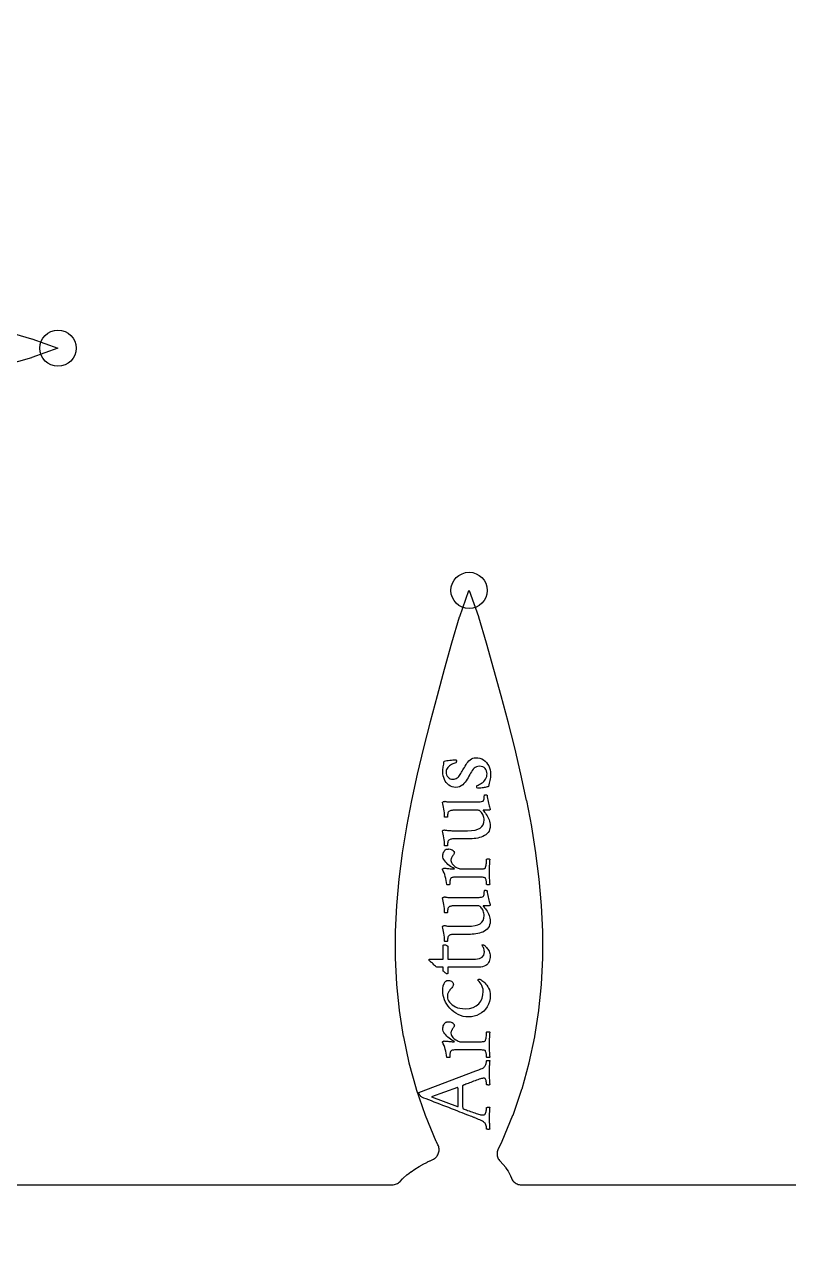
# Model space of a CAD drawing. Header units: millimetres. Extents: x -70 to 70, y -70 to 70.
# Drawn here: x 17.24 to 34.99, y -0.35 to 28.38 of the extents above; entities that cross this region are included whole.
import ezdxf

# ---------------------------------------------------------------- set-up
doc = ezdxf.new("R2010")
doc.units = ezdxf.units.MM
for name, color, linetype in [('CUT_INNER', 6, 'Continuous'), ('ENGRAVE', 7, 'Continuous'), ('TEXT', 5, 'Continuous')]:
    doc.layers.add(name, color=color, linetype=linetype)

msp = doc.modelspace()

# ---------------------------------------------------------------- linework, layer by layer
at = {"layer": 'CUT_INNER'}
for points in [[(16.794, 21.2535), (17.4002, 21.0759), (17.4073, 21.0735), (18.0082, 20.8576), (18.0134, 20.8554), (18.0082, 20.8533), (17.4073, 20.6373), (17.4002, 20.635), (16.794, 20.4574)], [(16.3462, 1.404), (25.7815, 1.404), (25.8072, 1.4053), (25.8326, 1.4093), (25.8575, 1.4158), (25.8815, 1.4249), (25.9045, 1.4364), (25.9262, 1.4501), (25.9464, 1.4661), (25.9648, 1.484), (25.9658, 1.4851), (26.0213, 1.542), (26.0277, 1.5482), (26.133, 1.6419), (26.1398, 1.6475), (26.2147, 1.7052), (26.2199, 1.709), (26.3047, 1.7675), (26.3102, 1.7711), (26.4066, 1.8305), (26.4108, 1.8329), (26.4779, 1.8708), (26.4822, 1.8731), (26.5998, 1.9335), (26.6032, 1.9351), (26.6566, 1.9605), (26.66, 1.9621), (26.7219, 1.9893), (26.7433, 2), (26.7635, 2.0126), (26.7825, 2.0272), (26.8, 2.0435), (26.8159, 2.0613), (26.83, 2.0806), (26.8422, 2.1012), (26.8523, 2.1228), (26.8604, 2.1454), (26.8662, 2.1685), (26.8698, 2.1922), (26.8712, 2.216), (26.8702, 2.2399), (26.867, 2.2636), (26.8616, 2.2869), (26.8539, 2.3095), (26.8441, 2.3313), (26.8087, 2.4011), (26.8047, 2.4099), (26.5555, 3.0121), (26.5526, 3.0196), (26.3473, 3.6227), (26.3452, 3.6299), (26.1792, 4.2332), (26.1775, 4.2402), (26.0483, 4.8437), (26.047, 4.8506), (25.9528, 5.4542), (25.9519, 5.461), (25.8909, 6.0648), (25.8904, 6.0713), (25.861, 6.6754), (25.8609, 6.6815), (25.8614, 7.286), (25.8615, 7.2918), (25.8898, 7.8967), (25.8902, 7.9019), (25.9442, 8.5074), (25.9447, 8.5121), (26.022, 9.1181), (26.0226, 9.1223), (26.1207, 9.7289), (26.1213, 9.7324), (26.2375, 10.3396), (26.2381, 10.3425), (26.3697, 10.9503), (26.3702, 10.9527), (26.5143, 11.561), (26.5148, 11.5629), (26.6688, 12.1717), (26.6692, 12.1731), (26.8306, 12.7818), (26.9979, 13.3924), (27.1698, 14.003), (27.1701, 14.0043), (27.3478, 14.6105), (27.3501, 14.6176), (27.566, 15.2185), (27.5682, 15.2237), (27.5703, 15.2185), (27.7863, 14.6176), (27.7886, 14.6105), (27.9662, 14.0043), (27.9666, 14.003), (28.138, 13.3941), (28.3052, 12.7838), (28.4672, 12.173), (28.4675, 12.1717), (28.6216, 11.5629), (28.622, 11.561), (28.7661, 10.9527), (28.7667, 10.9503), (28.8982, 10.3425), (28.8988, 10.3396), (29.015, 9.7324), (29.0156, 9.7289), (29.1137, 9.1223), (29.1143, 9.1181), (29.1916, 8.5121), (29.1922, 8.5074), (29.2462, 7.9019), (29.2465, 7.8967), (29.2749, 7.2918), (29.275, 7.286), (29.2755, 6.6815), (29.2753, 6.6754), (29.2459, 6.0713), (29.2455, 6.0648), (29.1845, 5.461), (29.1836, 5.4542), (29.0893, 4.8506), (29.088, 4.8437), (28.9588, 4.2402), (28.9571, 4.2332), (28.7912, 3.6299), (28.789, 3.6227), (28.5837, 3.0196), (28.5809, 3.0121), (28.3317, 2.4099), (28.3277, 2.4011), (28.2455, 2.2392), (28.2357, 2.2174), (28.228, 2.1948), (28.2226, 2.1716), (28.2193, 2.1479), (28.2184, 2.1241), (28.2197, 2.1003), (28.2233, 2.0767), (28.2291, 2.0535), (28.2371, 2.0311), (28.2472, 2.0094), (28.2593, 1.9889), (28.2734, 1.9696), (28.2892, 1.9517), (28.3539, 1.8852), (28.362, 1.876), (28.4188, 1.8048), (28.4259, 1.7948), (28.4755, 1.7184), (28.4816, 1.7078), (28.5234, 1.6269), (28.5285, 1.6158), (28.5501, 1.5616), (28.5604, 1.539), (28.5729, 1.5175), (28.5875, 1.4974), (28.604, 1.4789), (28.6222, 1.462), (28.642, 1.4471), (28.6632, 1.4342), (28.6856, 1.4235), (28.709, 1.415), (28.733, 1.4089), (28.7576, 1.4052), (28.7824, 1.404), (36.3717, 1.404)]]:
    msp.add_lwpolyline(points, dxfattribs=at)
at = {"layer": 'ENGRAVE'}
for centre, radius in [((0, 20.0601), 46.307), ((18.0142, 20.8554), 0.4212), ((27.5682, 15.2245), 0.4212)]:
    msp.add_circle(centre, radius, dxfattribs=at)
at = {"layer": 'TEXT'}
for points in [[(26.9569, 11.0026), (26.9576, 11.0378), (26.9598, 11.0701), (26.9633, 11.0993), (26.9683, 11.1256), (26.974, 11.1523), (26.9794, 11.183), (26.9847, 11.2176), (26.9899, 11.2562), (27.019, 11.2622), (27.0504, 11.2676), (27.0843, 11.2724), (27.1205, 11.2765), (27.1574, 11.28), (27.1931, 11.2828), (27.2277, 11.285), (27.2613, 11.2866), (27.2668, 11.285), (27.2708, 11.2803), (27.2732, 11.2724), (27.274, 11.2613), (27.2738, 11.2561), (27.2733, 11.2508), (27.2725, 11.2453), (27.2714, 11.2397), (27.2698, 11.2341), (27.2676, 11.2286), (27.2648, 11.2233), (27.2613, 11.2181), (27.238, 11.2108), (27.2137, 11.2013), (27.1885, 11.1899), (27.1624, 11.1763), (27.1368, 11.1609), (27.1132, 11.144), (27.0917, 11.1254), (27.0723, 11.1053), (27.0562, 11.0836), (27.0447, 11.0606), (27.0378, 11.0361), (27.0355, 11.0102), (27.0383, 10.9686), (27.0466, 10.9328), (27.0605, 10.9027), (27.0799, 10.8783), (27.1035, 10.8594), (27.1297, 10.8459), (27.1586, 10.8379), (27.1903, 10.8352), (27.2205, 10.8371), (27.2476, 10.8428), (27.2718, 10.8523), (27.293, 10.8656), (27.312, 10.882), (27.3298, 10.9008), (27.3462, 10.922), (27.3615, 10.9455), (27.3763, 10.9706), (27.3916, 10.9965), (27.4074, 11.0232), (27.4236, 11.0507), (27.4406, 11.0793), (27.4585, 11.1091), (27.4773, 11.1402), (27.4972, 11.1725), (27.5183, 11.2044), (27.5412, 11.234), (27.5659, 11.2614), (27.5923, 11.2866), (27.621, 11.3077), (27.6528, 11.3228), (27.6876, 11.3318), (27.7254, 11.3348), (27.7735, 11.3315), (27.819, 11.3215), (27.8617, 11.3049), (27.9017, 11.2816), (27.9383, 11.2529), (27.9708, 11.2201), (27.9992, 11.1831), (28.0235, 11.1421), (28.0429, 11.098), (28.0567, 11.052), (28.0651, 11.0041), (28.0678, 10.9544), (28.0668, 10.9128), (28.0637, 10.8745), (28.0586, 10.8393), (28.0514, 10.8073), (28.0432, 10.7756), (28.0352, 10.7413), (28.0273, 10.7045), (28.0196, 10.6652), (28.0044, 10.6601), (27.9867, 10.6551), (27.9664, 10.65), (27.9436, 10.6449), (27.9193, 10.6401), (27.8947, 10.6357), (27.8698, 10.6319), (27.8446, 10.6284), (27.8205, 10.6257), (27.799, 10.6237), (27.78, 10.6225), (27.7635, 10.6221), (27.7568, 10.6326), (27.7521, 10.6437), (27.7492, 10.6554), (27.7483, 10.6678), (27.7486, 10.6738), (27.7495, 10.6792), (27.7511, 10.6839), (27.7533, 10.688), (27.7789, 10.6971), (27.805, 10.709), (27.8316, 10.7237), (27.8586, 10.7413), (27.8847, 10.7614), (27.9087, 10.7838), (27.9304, 10.8084), (27.9499, 10.8352), (27.966, 10.8637), (27.9775, 10.8935), (27.9844, 10.9246), (27.9867, 10.9569), (27.9838, 10.9934), (27.9753, 11.0267), (27.961, 11.0568), (27.941, 11.0837), (27.9157, 11.1059), (27.8852, 11.1218), (27.8497, 11.1313), (27.8091, 11.1344), (27.7729, 11.1316), (27.7403, 11.123), (27.7114, 11.1088), (27.6861, 11.0888), (27.6633, 11.0645), (27.6417, 11.0374), (27.6214, 11.0075), (27.6024, 10.9747), (27.5838, 10.9401), (27.5647, 10.9049), (27.5451, 10.8691), (27.5251, 10.8326), (27.5023, 10.7969), (27.4772, 10.7632), (27.4497, 10.7316), (27.4198, 10.702), (27.3864, 10.677), (27.3485, 10.6592), (27.3059, 10.6485), (27.2587, 10.6449), (27.2145, 10.6482), (27.1731, 10.6579), (27.1346, 10.6742), (27.0989, 10.6969), (27.0667, 10.7247), (27.0384, 10.7562), (27.0141, 10.7913), (26.9937, 10.8301), (26.9776, 10.8713), (26.9661, 10.9138), (26.9592, 10.9575), (26.9569, 11.0026)], [(27.2486, 10.1123), (27.247, 10.1123), (27.2448, 10.1123), (27.2419, 10.1123), (27.2384, 10.1123), (27.2251, 10.1121), (27.2102, 10.1117), (27.194, 10.1109), (27.1763, 10.1098), (27.1586, 10.1079), (27.1424, 10.1047), (27.1276, 10.1002), (27.1142, 10.0945), (27.0982, 10.0838), (27.0856, 10.0692), (27.0766, 10.0508), (27.071, 10.0286), (27.0677, 10.0059), (27.0653, 9.9861), (27.0639, 9.9691), (27.0634, 9.955), (27.0597, 9.9527), (27.0536, 9.9509), (27.0451, 9.9496), (27.0343, 9.9487), (27.0231, 9.9486), (27.0137, 9.9497), (27.006, 9.9518), (27, 9.955), (26.997, 10.0028), (26.9931, 10.0495), (26.9881, 10.0953), (26.9823, 10.1402), (26.9755, 10.1832), (26.9677, 10.2233), (26.959, 10.2605), (26.9493, 10.2949), (26.9509, 10.2998), (26.9556, 10.3044), (26.9636, 10.3087), (26.9747, 10.3127), (26.9864, 10.316), (26.9962, 10.3184), (27.0042, 10.3198), (27.0102, 10.3203), (27.0197, 10.3167), (27.033, 10.3136), (27.0501, 10.311), (27.071, 10.3089), (27.0943, 10.3072), (27.1186, 10.306), (27.1438, 10.3053), (27.17, 10.3051), (27.6899, 10.3051), (27.7025, 10.3052), (27.72, 10.3057), (27.7425, 10.3065), (27.7698, 10.3076), (27.7991, 10.3093), (27.8272, 10.312), (27.8542, 10.3157), (27.8801, 10.3203), (27.8938, 10.3267), (27.9042, 10.3383), (27.9115, 10.3552), (27.9157, 10.3773), (27.918, 10.4006), (27.9201, 10.4208), (27.9218, 10.438), (27.9233, 10.4522), (27.9233, 10.4579), (27.9233, 10.4623), (27.9233, 10.4655), (27.9233, 10.4674), (27.925, 10.4697), (27.9277, 10.4715), (27.9313, 10.4729), (27.9359, 10.4737), (27.9407, 10.4743), (27.9448, 10.4747), (27.9483, 10.4749), (27.9512, 10.475), (27.9534, 10.4747), (27.9575, 10.4737), (27.9635, 10.4721), (27.9715, 10.4699), (27.9792, 10.4671), (27.9848, 10.4636), (27.9881, 10.4595), (27.9892, 10.4547), (27.9914, 10.4223), (27.9956, 10.3884), (28.0016, 10.3532), (28.0095, 10.3165), (28.0183, 10.2804), (28.0269, 10.247), (28.0354, 10.2164), (28.0437, 10.1884), (28.051, 10.1649), (28.0561, 10.1478), (28.0592, 10.137), (28.0602, 10.1326), (28.0594, 10.1278), (28.0567, 10.1237), (28.0524, 10.1202), (28.0463, 10.1174), (28.0394, 10.1151), (28.0326, 10.1136), (28.0261, 10.1126), (28.0196, 10.1123), (27.9055, 10.1123), (27.901, 10.1121), (27.8976, 10.1117), (27.8953, 10.1109), (27.8941, 10.1098), (27.8935, 10.1086), (27.8931, 10.1079), (27.8929, 10.1074), (27.8928, 10.1072), (27.9108, 10.0892), (27.9293, 10.0679), (27.9482, 10.0435), (27.9677, 10.0159), (27.9864, 9.9861), (28.0035, 9.955), (28.0188, 9.9227), (28.0323, 9.8891), (28.0434, 9.8552), (28.0514, 9.8219), (28.0561, 9.7892), (28.0577, 9.7572), (28.0548, 9.7101), (28.046, 9.6678), (28.0313, 9.6302), (28.0108, 9.5974), (27.9856, 9.5687), (27.9569, 9.5435), (27.9247, 9.5218), (27.889, 9.5036), (27.8509, 9.4884), (27.8113, 9.476), (27.7704, 9.4662), (27.728, 9.4592), (27.6853, 9.4542), (27.6436, 9.4506), (27.6029, 9.4485), (27.5631, 9.4478), (27.2486, 9.4478), (27.235, 9.4476), (27.2194, 9.4471), (27.202, 9.4463), (27.1826, 9.4452), (27.1631, 9.4432), (27.1452, 9.4395), (27.1289, 9.4343), (27.1142, 9.4275), (27.0982, 9.4167), (27.0856, 9.4021), (27.0766, 9.3837), (27.071, 9.3615), (27.0677, 9.3389), (27.0653, 9.319), (27.0639, 9.3021), (27.0634, 9.288), (27.0597, 9.2857), (27.0536, 9.2839), (27.0451, 9.2825), (27.0343, 9.2816), (27.0231, 9.2816), (27.0137, 9.2826), (27.006, 9.2847), (27, 9.288), (26.997, 9.3357), (26.9931, 9.3825), (26.9881, 9.4283), (26.9823, 9.4731), (26.9755, 9.5161), (26.9677, 9.5562), (26.959, 9.5935), (26.9493, 9.6278), (26.9506, 9.6328), (26.9544, 9.6377), (26.9607, 9.6424), (26.9696, 9.6469), (26.9791, 9.6508), (26.9873, 9.6535), (26.9943, 9.6552), (27, 9.6557), (27.0099, 9.6521), (27.0241, 9.6488), (27.0428, 9.6458), (27.066, 9.6431), (27.0915, 9.6408), (27.1173, 9.6393), (27.1435, 9.6383), (27.17, 9.638), (27.5352, 9.638), (27.6275, 9.6417), (27.7067, 9.6529), (27.7727, 9.6715), (27.8256, 9.6976), (27.8661, 9.7318), (27.895, 9.7746), (27.9124, 9.8262), (27.9182, 9.8866), (27.9168, 9.9141), (27.9128, 9.9411), (27.9061, 9.9674), (27.8966, 9.9931), (27.8851, 10.0174), (27.8722, 10.0397), (27.8579, 10.0599), (27.8421, 10.0781), (27.8259, 10.093), (27.8104, 10.1037), (27.7955, 10.1102), (27.7812, 10.1123)], [(26.9569, 9.0496), (26.9583, 9.0733), (26.9623, 9.0965), (26.969, 9.119), (26.9785, 9.1409), (26.9898, 9.1608), (27.0022, 9.1776), (27.0158, 9.1913), (27.0305, 9.2017), (27.036, 9.2041), (27.0425, 9.2062), (27.05, 9.2079), (27.0584, 9.2093), (27.0674, 9.2105), (27.0768, 9.2113), (27.0864, 9.2117), (27.0964, 9.2119), (27.1283, 9.2099), (27.1554, 9.204), (27.1777, 9.1941), (27.1953, 9.1802), (27.2086, 9.165), (27.2182, 9.1513), (27.2239, 9.139), (27.2258, 9.1282), (27.2247, 9.1157), (27.2213, 9.1035), (27.2158, 9.0916), (27.208, 9.08), (27.1995, 9.0687), (27.1915, 9.0578), (27.1842, 9.0472), (27.1776, 9.0369), (27.1715, 9.0279), (27.1658, 9.0188), (27.1607, 9.0095), (27.156, 9.0001), (27.1521, 8.9896), (27.1494, 8.977), (27.1477, 8.9623), (27.1471, 8.9456), (27.1499, 8.9195), (27.1582, 8.8945), (27.1721, 8.8707), (27.1915, 8.8479), (27.2143, 8.8268), (27.2381, 8.8077), (27.2631, 8.7906), (27.2892, 8.7756), (27.3142, 8.7634), (27.3361, 8.7547), (27.3548, 8.7495), (27.3703, 8.7477), (27.7533, 8.7477), (27.7808, 8.7478), (27.8072, 8.748), (27.8327, 8.7484), (27.8573, 8.749), (27.8803, 8.7502), (27.9011, 8.7525), (27.9196, 8.7559), (27.9359, 8.7604), (27.9421, 8.7655), (27.948, 8.7756), (27.9535, 8.7908), (27.9588, 8.8111), (27.9635, 8.8343), (27.9673, 8.8581), (27.9704, 8.8825), (27.9727, 8.9075), (27.9744, 8.9307), (27.9756, 8.9494), (27.9763, 8.9636), (27.9765, 8.9735), (27.9826, 8.9769), (27.9905, 8.9795), (28.0003, 8.9813), (28.012, 8.9823), (28.0238, 8.9823), (28.0336, 8.9808), (28.0415, 8.9778), (28.0475, 8.9735), (28.0451, 8.9353), (28.0428, 8.8967), (28.0407, 8.8579), (28.0387, 8.8187), (28.037, 8.7798), (28.0358, 8.7414), (28.0351, 8.7037), (28.0349, 8.6666), (28.0351, 8.6314), (28.0358, 8.5968), (28.037, 8.5629), (28.0387, 8.5296), (28.0407, 8.496), (28.0428, 8.4611), (28.0451, 8.425), (28.0475, 8.3876), (28.0415, 8.3832), (28.0336, 8.3803), (28.0238, 8.3788), (28.012, 8.3787), (28.0003, 8.3797), (27.9905, 8.3815), (27.9826, 8.3842), (27.9765, 8.3876), (27.9763, 8.3965), (27.9756, 8.4082), (27.9744, 8.4225), (27.9727, 8.4396), (27.9704, 8.4577), (27.9673, 8.4754), (27.9635, 8.4926), (27.9588, 8.5093), (27.9535, 8.5239), (27.948, 8.5347), (27.9421, 8.5417), (27.9359, 8.5448), (27.9196, 8.5493), (27.9011, 8.5527), (27.8803, 8.555), (27.8573, 8.5562), (27.8327, 8.5568), (27.8072, 8.5572), (27.7808, 8.5574), (27.7533, 8.5575), (27.2917, 8.5575), (27.2781, 8.5574), (27.2625, 8.5572), (27.2451, 8.5568), (27.2258, 8.5562), (27.2066, 8.555), (27.1896, 8.5527), (27.1749, 8.5493), (27.1624, 8.5448), (27.1518, 8.5393), (27.143, 8.5302), (27.136, 8.5177), (27.1307, 8.5017), (27.1267, 8.4839), (27.1237, 8.4662), (27.1216, 8.4484), (27.1205, 8.4307), (27.12, 8.4145), (27.1196, 8.4015), (27.1193, 8.3917), (27.1192, 8.385), (27.1154, 8.3838), (27.1091, 8.3825), (27.1002, 8.3812), (27.0888, 8.38), (27.0771, 8.3793), (27.0672, 8.38), (27.0593, 8.3819), (27.0533, 8.385), (27.0462, 8.4329), (27.0374, 8.4801), (27.0271, 8.5268), (27.0152, 8.5727), (27.0016, 8.6173), (26.9861, 8.6596), (26.9686, 8.6997), (26.9493, 8.7376), (26.9503, 8.7426), (26.9531, 8.7474), (26.9579, 8.7521), (26.9645, 8.7566), (26.9718, 8.7605), (26.9785, 8.7633), (26.9845, 8.7649), (26.9899, 8.7655), (26.9964, 8.7652), (27.0083, 8.7642), (27.0256, 8.7626), (27.0482, 8.7604), (27.0737, 8.758), (27.0993, 8.7557), (27.125, 8.7535), (27.1509, 8.7515), (27.1746, 8.7499), (27.1937, 8.7487), (27.2082, 8.748), (27.2182, 8.7477), (27.2215, 8.748), (27.2239, 8.7487), (27.2253, 8.7499), (27.2258, 8.7515), (27.2256, 8.7534), (27.2251, 8.755), (27.2243, 8.7565), (27.2232, 8.7579), (27.196, 8.7719), (27.1677, 8.7886), (27.1383, 8.808), (27.1078, 8.8302), (27.0779, 8.8543), (27.0501, 8.8799), (27.0246, 8.907), (27.0013, 8.9354), (26.9819, 8.9644), (26.968, 8.9931), (26.9597, 9.0215), (26.9569, 9.0496)], [(27.2486, 7.8904), (27.247, 7.8904), (27.2448, 7.8904), (27.2419, 7.8904), (27.2384, 7.8904), (27.2251, 7.8903), (27.2102, 7.8898), (27.194, 7.889), (27.1763, 7.8879), (27.1586, 7.886), (27.1424, 7.8828), (27.1276, 7.8784), (27.1142, 7.8727), (27.0982, 7.8619), (27.0856, 7.8473), (27.0766, 7.8289), (27.071, 7.8067), (27.0677, 7.7841), (27.0653, 7.7643), (27.0639, 7.7473), (27.0634, 7.7332), (27.0597, 7.7309), (27.0536, 7.7291), (27.0451, 7.7277), (27.0343, 7.7268), (27.0231, 7.7268), (27.0137, 7.7278), (27.006, 7.7299), (27, 7.7332), (26.997, 7.7809), (26.9931, 7.8277), (26.9881, 7.8735), (26.9823, 7.9183), (26.9755, 7.9613), (26.9677, 8.0014), (26.959, 8.0387), (26.9493, 8.0731), (26.9509, 8.078), (26.9556, 8.0826), (26.9636, 8.0869), (26.9747, 8.0908), (26.9864, 8.0941), (26.9962, 8.0965), (27.0042, 8.0979), (27.0102, 8.0984), (27.0197, 8.0949), (27.033, 8.0918), (27.0501, 8.0891), (27.071, 8.087), (27.0943, 8.0853), (27.1186, 8.0842), (27.1438, 8.0834), (27.17, 8.0832), (27.6899, 8.0832), (27.7025, 8.0834), (27.72, 8.0838), (27.7425, 8.0846), (27.7698, 8.0857), (27.7991, 8.0875), (27.8272, 8.0902), (27.8542, 8.0938), (27.8801, 8.0984), (27.8938, 8.1048), (27.9042, 8.1165), (27.9115, 8.1334), (27.9157, 8.1555), (27.918, 8.1787), (27.9201, 8.1989), (27.9218, 8.2161), (27.9233, 8.2303), (27.9233, 8.236), (27.9233, 8.2405), (27.9233, 8.2436), (27.9233, 8.2455), (27.925, 8.2478), (27.9277, 8.2497), (27.9313, 8.251), (27.9359, 8.2519), (27.9407, 8.2524), (27.9448, 8.2528), (27.9483, 8.2531), (27.9512, 8.2531), (27.9534, 8.2528), (27.9575, 8.2519), (27.9635, 8.2503), (27.9715, 8.2481), (27.9792, 8.2452), (27.9848, 8.2417), (27.9881, 8.2376), (27.9892, 8.2328), (27.9914, 8.2004), (27.9956, 8.1666), (28.0016, 8.1313), (28.0095, 8.0946), (28.0183, 8.0586), (28.0269, 8.0252), (28.0354, 7.9945), (28.0437, 7.9665), (28.051, 7.9431), (28.0561, 7.9259), (28.0592, 7.9152), (28.0602, 7.9107), (28.0594, 7.906), (28.0567, 7.9019), (28.0524, 7.8984), (28.0463, 7.8955), (28.0394, 7.8933), (28.0326, 7.8917), (28.0261, 7.8908), (28.0196, 7.8904), (27.9055, 7.8904), (27.901, 7.8903), (27.8976, 7.8898), (27.8953, 7.889), (27.8941, 7.8879), (27.8935, 7.8868), (27.8931, 7.886), (27.8929, 7.8855), (27.8928, 7.8854), (27.9108, 7.8673), (27.9293, 7.8461), (27.9482, 7.8216), (27.9677, 7.7941), (27.9864, 7.7643), (28.0035, 7.7332), (28.0188, 7.7008), (28.0323, 7.6672), (28.0434, 7.6333), (28.0514, 7.6), (28.0561, 7.5674), (28.0577, 7.5353), (28.0548, 7.4883), (28.046, 7.4459), (28.0313, 7.4084), (28.0108, 7.3756), (27.9856, 7.3469), (27.9569, 7.3217), (27.9247, 7.2999), (27.889, 7.2817), (27.8509, 7.2666), (27.8113, 7.2541), (27.7704, 7.2444), (27.728, 7.2373), (27.6853, 7.2323), (27.6436, 7.2288), (27.6029, 7.2266), (27.5631, 7.2259), (27.2486, 7.2259), (27.235, 7.2258), (27.2194, 7.2253), (27.202, 7.2245), (27.1826, 7.2234), (27.1631, 7.2213), (27.1452, 7.2177), (27.1289, 7.2124), (27.1142, 7.2056), (27.0982, 7.1948), (27.0856, 7.1803), (27.0766, 7.1619), (27.071, 7.1397), (27.0677, 7.117), (27.0653, 7.0972), (27.0639, 7.0802), (27.0634, 7.0661), (27.0597, 7.0638), (27.0536, 7.062), (27.0451, 7.0607), (27.0343, 7.0598), (27.0231, 7.0597), (27.0137, 7.0607), (27.006, 7.0629), (27, 7.0661), (26.997, 7.1138), (26.9931, 7.1606), (26.9881, 7.2064), (26.9823, 7.2513), (26.9755, 7.2942), (26.9677, 7.3343), (26.959, 7.3716), (26.9493, 7.406), (26.9506, 7.411), (26.9544, 7.4158), (26.9607, 7.4205), (26.9696, 7.425), (26.9791, 7.4289), (26.9873, 7.4317), (26.9943, 7.4333), (27, 7.4339), (27.0099, 7.4302), (27.0241, 7.4269), (27.0428, 7.4239), (27.066, 7.4212), (27.0915, 7.419), (27.1173, 7.4174), (27.1435, 7.4165), (27.17, 7.4161), (27.5352, 7.4161), (27.6275, 7.4199), (27.7067, 7.431), (27.7727, 7.4497), (27.8256, 7.4757), (27.8661, 7.5099), (27.895, 7.5528), (27.9124, 7.6044), (27.9182, 7.6647), (27.9168, 7.6923), (27.9128, 7.7192), (27.9061, 7.7456), (27.8966, 7.7712), (27.8851, 7.7956), (27.8722, 7.8178), (27.8579, 7.838), (27.8421, 7.8562), (27.8259, 7.8712), (27.8104, 7.8819), (27.7955, 7.8883), (27.7812, 7.8904)], [(26.9696, 6.6527), (26.9696, 6.9723), (26.9713, 6.9778), (26.9766, 6.9818), (26.9853, 6.9842), (26.9975, 6.985), (27.0164, 6.9827), (27.0349, 6.9761), (27.0531, 6.965), (27.071, 6.9494), (27.071, 6.6527), (27.7204, 6.6527), (27.8091, 6.663), (27.8725, 6.6939), (27.9106, 6.7454), (27.9233, 6.8176), (27.9218, 6.8448), (27.9176, 6.8708), (27.9104, 6.8956), (27.9004, 6.919), (27.8898, 6.9398), (27.8808, 6.9564), (27.8733, 6.9689), (27.8675, 6.9773), (27.8694, 6.9807), (27.8725, 6.9831), (27.877, 6.9845), (27.8827, 6.985), (27.8955, 6.9843), (27.9061, 6.9824), (27.9145, 6.9793), (27.9207, 6.9748), (27.9317, 6.9647), (27.9442, 6.9523), (27.9583, 6.9375), (27.974, 6.9203), (27.99, 6.901), (28.0051, 6.88), (28.0192, 6.8573), (28.0323, 6.8328), (28.0434, 6.8068), (28.0514, 6.7795), (28.0561, 6.751), (28.0577, 6.7212), (28.0563, 6.6897), (28.052, 6.6587), (28.0449, 6.6282), (28.0349, 6.5982), (28.0212, 6.5697), (28.0032, 6.5439), (27.9807, 6.5209), (27.9537, 6.5005), (27.9215, 6.4839), (27.8833, 6.472), (27.8391, 6.4648), (27.7888, 6.4625), (27.071, 6.4625), (27.071, 6.3179), (27.0705, 6.3155), (27.0688, 6.3135), (27.0661, 6.3117), (27.0622, 6.3103), (27.058, 6.3092), (27.0542, 6.3084), (27.051, 6.3079), (27.0482, 6.3077), (27.0448, 6.3087), (27.0397, 6.3116), (27.0328, 6.3163), (27.0241, 6.323), (27.0147, 6.3307), (27.0054, 6.3385), (26.9963, 6.3465), (26.9873, 6.3547), (26.9796, 6.3619), (26.974, 6.367), (26.9707, 6.3701), (26.9696, 6.3712), (26.9696, 6.4625), (26.8149, 6.4625), (26.8004, 6.4757), (26.7848, 6.4901), (26.768, 6.5055), (26.7502, 6.5221), (26.7321, 6.5388), (26.7147, 6.5547), (26.6979, 6.5699), (26.6817, 6.5842), (26.6677, 6.5966), (26.6573, 6.6058), (26.6506, 6.6118), (26.6475, 6.6146), (26.643, 6.62), (26.6399, 6.6257), (26.638, 6.632), (26.6373, 6.6387), (26.6378, 6.6448), (26.6392, 6.6492), (26.6416, 6.6518), (26.6449, 6.6527)], [(27.0837, 6.1556), (27.1142, 6.1537), (27.1398, 6.148), (27.1605, 6.1384), (27.1763, 6.1251), (27.188, 6.1098), (27.1963, 6.0941), (27.2013, 6.0781), (27.2029, 6.0617), (27.2007, 6.0417), (27.1941, 6.0224), (27.183, 6.0037), (27.1674, 5.9856), (27.1506, 5.968), (27.1357, 5.9508), (27.1227, 5.9338), (27.1116, 5.9171), (27.0988, 5.8978), (27.0882, 5.8804), (27.0798, 5.8648), (27.0736, 5.8512), (27.0691, 5.8371), (27.066, 5.8201), (27.0641, 5.8003), (27.0634, 5.7776), (27.0665, 5.7448), (27.0758, 5.712), (27.0913, 5.6794), (27.1129, 5.647), (27.1402, 5.6161), (27.1728, 5.5881), (27.2106, 5.5629), (27.2537, 5.5405), (27.3019, 5.5222), (27.3551, 5.5091), (27.4135, 5.5013), (27.4769, 5.4986), (27.5775, 5.5059), (27.6639, 5.5278), (27.736, 5.5643), (27.7939, 5.6153), (27.8383, 5.6768), (27.87, 5.7447), (27.889, 5.8189), (27.8954, 5.8994), (27.8924, 5.9491), (27.8833, 5.9942), (27.8683, 6.0347), (27.8472, 6.0706), (27.8243, 6.1016), (27.8041, 6.1274), (27.7863, 6.1479), (27.7711, 6.1632), (27.7716, 6.1648), (27.7733, 6.1673), (27.7761, 6.1705), (27.78, 6.1746), (27.7848, 6.1785), (27.7904, 6.1812), (27.7968, 6.1829), (27.8041, 6.1835), (27.8145, 6.1825), (27.8256, 6.1797), (27.8373, 6.1749), (27.8497, 6.1682), (27.8683, 6.1553), (27.8887, 6.1391), (27.9108, 6.1197), (27.9347, 6.0972), (27.9587, 6.0716), (27.9813, 6.0427), (28.0024, 6.0107), (28.0222, 5.9755), (28.0388, 5.9373), (28.0507, 5.8962), (28.0579, 5.8523), (28.0602, 5.8055), (28.0558, 5.733), (28.0425, 5.6651), (28.0203, 5.6018), (27.9892, 5.543), (27.951, 5.4898), (27.9074, 5.4428), (27.8584, 5.4023), (27.8041, 5.368), (27.746, 5.3408), (27.6861, 5.3214), (27.6243, 5.3098), (27.5606, 5.3059), (27.4937, 5.3095), (27.4303, 5.3202), (27.3701, 5.338), (27.3133, 5.363), (27.2599, 5.3935), (27.2102, 5.4283), (27.1642, 5.4671), (27.1218, 5.5101), (27.0836, 5.556), (27.0501, 5.6039), (27.0214, 5.6537), (26.9975, 5.7054), (26.9786, 5.7574), (26.9652, 5.8084), (26.9571, 5.8583), (26.9544, 5.907), (26.9582, 5.9723), (26.9696, 6.0313), (26.9886, 6.0839), (27.0152, 6.1302), (27.0198, 6.1341), (27.026, 6.1381), (27.0338, 6.1423), (27.0431, 6.1467), (27.0533, 6.1506), (27.0634, 6.1533), (27.0736, 6.155), (27.0837, 6.1556)], [(26.9569, 5.032), (26.9583, 5.0557), (26.9623, 5.0789), (26.969, 5.1014), (26.9785, 5.1233), (26.9898, 5.1432), (27.0022, 5.16), (27.0158, 5.1737), (27.0305, 5.1841), (27.036, 5.1865), (27.0425, 5.1886), (27.05, 5.1903), (27.0584, 5.1917), (27.0674, 5.1929), (27.0768, 5.1937), (27.0864, 5.1941), (27.0964, 5.1943), (27.1283, 5.1923), (27.1554, 5.1864), (27.1777, 5.1765), (27.1953, 5.1626), (27.2086, 5.1474), (27.2182, 5.1337), (27.2239, 5.1214), (27.2258, 5.1106), (27.2247, 5.0981), (27.2213, 5.0859), (27.2158, 5.074), (27.208, 5.0624), (27.1995, 5.0511), (27.1915, 5.0402), (27.1842, 5.0296), (27.1776, 5.0193), (27.1715, 5.0103), (27.1658, 5.0012), (27.1607, 4.9919), (27.156, 4.9825), (27.1521, 4.972), (27.1494, 4.9594), (27.1477, 4.9447), (27.1471, 4.928), (27.1499, 4.9019), (27.1582, 4.8769), (27.1721, 4.8531), (27.1915, 4.8303), (27.2143, 4.8092), (27.2381, 4.7901), (27.2631, 4.773), (27.2892, 4.758), (27.3142, 4.7458), (27.3361, 4.7371), (27.3548, 4.7319), (27.3703, 4.7301), (27.7533, 4.7301), (27.7808, 4.7302), (27.8072, 4.7304), (27.8327, 4.7308), (27.8573, 4.7314), (27.8803, 4.7326), (27.9011, 4.7349), (27.9196, 4.7383), (27.9359, 4.7428), (27.9421, 4.7479), (27.948, 4.758), (27.9535, 4.7732), (27.9588, 4.7935), (27.9635, 4.8167), (27.9673, 4.8405), (27.9704, 4.8649), (27.9727, 4.8899), (27.9744, 4.9131), (27.9756, 4.9318), (27.9763, 4.946), (27.9765, 4.9559), (27.9826, 4.9593), (27.9905, 4.9619), (28.0003, 4.9637), (28.012, 4.9647), (28.0238, 4.9647), (28.0336, 4.9632), (28.0415, 4.9602), (28.0475, 4.9559), (28.0451, 4.9177), (28.0428, 4.8791), (28.0407, 4.8403), (28.0387, 4.8011), (28.037, 4.7622), (28.0358, 4.7238), (28.0351, 4.6861), (28.0349, 4.649), (28.0351, 4.6138), (28.0358, 4.5792), (28.037, 4.5453), (28.0387, 4.512), (28.0407, 4.4784), (28.0428, 4.4435), (28.0451, 4.4074), (28.0475, 4.37), (28.0415, 4.3656), (28.0336, 4.3627), (28.0238, 4.3612), (28.012, 4.3611), (28.0003, 4.3621), (27.9905, 4.3639), (27.9826, 4.3666), (27.9765, 4.37), (27.9763, 4.3789), (27.9756, 4.3906), (27.9744, 4.4049), (27.9727, 4.422), (27.9704, 4.4401), (27.9673, 4.4578), (27.9635, 4.475), (27.9588, 4.4917), (27.9535, 4.5063), (27.948, 4.5171), (27.9421, 4.5241), (27.9359, 4.5272), (27.9196, 4.5317), (27.9011, 4.5351), (27.8803, 4.5374), (27.8573, 4.5386), (27.8327, 4.5392), (27.8072, 4.5396), (27.7808, 4.5398), (27.7533, 4.5399), (27.2917, 4.5399), (27.2781, 4.5398), (27.2625, 4.5396), (27.2451, 4.5392), (27.2258, 4.5386), (27.2066, 4.5374), (27.1896, 4.5351), (27.1749, 4.5317), (27.1624, 4.5272), (27.1518, 4.5217), (27.143, 4.5126), (27.136, 4.5001), (27.1307, 4.4841), (27.1267, 4.4663), (27.1237, 4.4486), (27.1216, 4.4308), (27.1205, 4.4131), (27.12, 4.3969), (27.1196, 4.3839), (27.1193, 4.3741), (27.1192, 4.3674), (27.1154, 4.3662), (27.1091, 4.3649), (27.1002, 4.3636), (27.0888, 4.3624), (27.0771, 4.3617), (27.0672, 4.3624), (27.0593, 4.3643), (27.0533, 4.3674), (27.0462, 4.4153), (27.0374, 4.4625), (27.0271, 4.5092), (27.0152, 4.5551), (27.0016, 4.5997), (26.9861, 4.642), (26.9686, 4.6821), (26.9493, 4.72), (26.9503, 4.725), (26.9531, 4.7298), (26.9579, 4.7345), (26.9645, 4.739), (26.9718, 4.7429), (26.9785, 4.7457), (26.9845, 4.7473), (26.9899, 4.7479), (26.9964, 4.7476), (27.0083, 4.7466), (27.0256, 4.745), (27.0482, 4.7428), (27.0737, 4.7404), (27.0993, 4.7381), (27.125, 4.7359), (27.1509, 4.7339), (27.1746, 4.7323), (27.1937, 4.7311), (27.2082, 4.7304), (27.2182, 4.7301), (27.2215, 4.7304), (27.2239, 4.7311), (27.2253, 4.7323), (27.2258, 4.7339), (27.2256, 4.7358), (27.2251, 4.7374), (27.2243, 4.7389), (27.2232, 4.7403), (27.196, 4.7543), (27.1677, 4.771), (27.1383, 4.7904), (27.1078, 4.8126), (27.0779, 4.8367), (27.0501, 4.8623), (27.0246, 4.8894), (27.0013, 4.9178), (26.9819, 4.9468), (26.968, 4.9755), (26.9597, 5.0039), (26.9569, 5.032)], [(27.695, 2.9648), (27.6911, 2.9663), (27.6795, 2.9708), (27.66, 2.9784), (27.6329, 2.9889), (27.599, 3.002), (27.5596, 3.0171), (27.5147, 3.0343), (27.4642, 3.0536), (27.4094, 3.0746), (27.3516, 3.097), (27.2908, 3.1209), (27.227, 3.1462), (27.1612, 3.1722), (27.0945, 3.1985), (27.0268, 3.2249), (26.9582, 3.2514), (26.8898, 3.2778), (26.8228, 3.3037), (26.7573, 3.3292), (26.6931, 3.3542), (26.6316, 3.3782), (26.5739, 3.4008), (26.52, 3.4219), (26.4699, 3.4417), (26.4595, 3.4482), (26.4484, 3.4578), (26.4366, 3.4704), (26.4243, 3.486), (26.4132, 3.5021), (26.4053, 3.5162), (26.4005, 3.5281), (26.3989, 3.538), (26.399, 3.5403), (26.3992, 3.5422), (26.3996, 3.5435), (26.4002, 3.5444), (26.4009, 3.5453), (26.4018, 3.5466), (26.4028, 3.5484), (26.404, 3.5507), (27.728, 4.0555), (27.7933, 4.0803), (27.8421, 4.0992), (27.8744, 4.1121), (27.8903, 4.1189), (27.9038, 4.1267), (27.9163, 4.1376), (27.9279, 4.1514), (27.9385, 4.1683), (27.9479, 4.1867), (27.9559, 4.2051), (27.9625, 4.2235), (27.9677, 4.2419), (27.9715, 4.2586), (27.9743, 4.272), (27.976, 4.2821), (27.9765, 4.2888), (27.9837, 4.2931), (27.9927, 4.2958), (28.0034, 4.2969), (28.0158, 4.2964), (28.0278, 4.2951), (28.0371, 4.2939), (28.0437, 4.2926), (28.0475, 4.2913), (28.0451, 4.2555), (28.0428, 4.2216), (28.0407, 4.1896), (28.0387, 4.1594), (28.037, 4.1289), (28.0358, 4.0954), (28.0351, 4.0591), (28.0349, 4.0199), (28.0351, 3.9787), (28.0358, 3.941), (28.037, 3.907), (28.0387, 3.8766), (28.0407, 3.8463), (28.0428, 3.8123), (28.0451, 3.7746), (28.0475, 3.7333), (28.0415, 3.729), (28.0336, 3.726), (28.0238, 3.7245), (28.012, 3.7245), (28.0003, 3.7257), (27.9905, 3.728), (27.9826, 3.7314), (27.9765, 3.7359), (27.976, 3.7489), (27.9743, 3.765), (27.9715, 3.7844), (27.9677, 3.8069), (27.9628, 3.8291), (27.9572, 3.8475), (27.9508, 3.8621), (27.9436, 3.8728), (27.9375, 3.8773), (27.9296, 3.8804), (27.9198, 3.8824), (27.908, 3.883), (27.8947, 3.882), (27.8773, 3.8789), (27.856, 3.8737), (27.8307, 3.8665), (27.8025, 3.8577), (27.7727, 3.8478), (27.741, 3.8368), (27.7077, 3.8246), (27.6737, 3.812), (27.6401, 3.7993), (27.6071, 3.7866), (27.5745, 3.7739), (27.5436, 3.7618), (27.5155, 3.7508), (27.4903, 3.7409), (27.468, 3.7321), (27.4497, 3.7249), (27.4366, 3.7197), (27.4288, 3.7166), (27.4261, 3.7156), (27.4258, 3.7153), (27.4249, 3.7143), (27.4233, 3.7127), (27.4211, 3.7105), (27.4188, 3.708), (27.4173, 3.7054), (27.4163, 3.7029), (27.416, 3.7004), (27.4149, 3.6802), (27.4141, 3.6579), (27.4136, 3.6333), (27.4135, 3.6065), (27.4135, 3.5791), (27.4135, 3.5526), (27.4135, 3.5271), (27.4135, 3.5025), (27.4135, 3.4962), (27.4135, 3.4898), (27.4135, 3.4835), (27.4135, 3.4772), (27.4135, 3.471), (27.4135, 3.4651), (27.4135, 3.4596), (27.4135, 3.4543), (27.4135, 3.4177), (27.4138, 3.384), (27.4142, 3.353), (27.4147, 3.325), (27.4156, 3.2965), (27.4169, 3.2641), (27.4188, 3.228), (27.4211, 3.188), (27.4213, 3.1866), (27.422, 3.1849), (27.4232, 3.1828), (27.4249, 3.1804), (27.4265, 3.1782), (27.4277, 3.1766), (27.4284, 3.1757), (27.4287, 3.1753), (27.4318, 3.1742), (27.4414, 3.1706), (27.4572, 3.1646), (27.4794, 3.1563), (27.506, 3.1463), (27.5349, 3.1354), (27.5662, 3.1235), (27.5999, 3.1107), (27.6342, 3.0977), (27.6674, 3.0856), (27.6995, 3.0743), (27.7305, 3.0637), (27.7609, 3.0534), (27.7888, 3.045), (27.8142, 3.0388), (27.837, 3.0346), (27.8575, 3.0318), (27.8757, 3.0298), (27.8917, 3.0286), (27.9055, 3.0282), (27.9187, 3.0307), (27.9306, 3.0381), (27.9409, 3.0503), (27.9499, 3.0675), (27.9574, 3.0874), (27.9635, 3.1075), (27.9682, 3.1279), (27.9715, 3.1487), (27.9737, 3.1677), (27.9753, 3.1826), (27.9762, 3.1937), (27.9765, 3.2007), (27.9804, 3.2031), (27.987, 3.2051), (27.9963, 3.2069), (28.0082, 3.2083), (28.0207, 3.2091), (28.0314, 3.2089), (28.0403, 3.2078), (28.0475, 3.2058), (28.0463, 3.1826), (28.045, 3.1611), (28.0437, 3.1413), (28.0425, 3.1233), (28.0412, 3.1062), (28.0399, 3.0891), (28.0387, 3.072), (28.0374, 3.0549), (28.0363, 3.0364), (28.0355, 3.0152), (28.035, 2.9914), (28.0349, 2.9648), (28.035, 2.938), (28.0355, 2.9135), (28.0363, 2.8911), (28.0374, 2.871), (28.0387, 2.852), (28.0399, 2.8329), (28.0412, 2.8139), (28.0425, 2.7949), (28.0437, 2.7746), (28.045, 2.7518), (28.0463, 2.7264), (28.0475, 2.6985), (28.0437, 2.6963), (28.0371, 2.6947), (28.0278, 2.6937), (28.0158, 2.6934), (28.0034, 2.6937), (27.9927, 2.6947), (27.9837, 2.6963), (27.9765, 2.6985), (27.9758, 2.7119), (27.9737, 2.7293), (27.9701, 2.7506), (27.9651, 2.7759), (27.9585, 2.8008), (27.9502, 2.8212), (27.9401, 2.837), (27.9283, 2.8481), (27.9035, 2.8665), (27.8773, 2.8833), (27.8496, 2.8988), (27.8205, 2.9128), (27.7903, 2.9261), (27.7594, 2.9391), (27.7276, 2.9521), (27.695, 2.9648)], [(26.6982, 3.4493), (27.3019, 3.2235), (27.3022, 3.2236), (27.3031, 3.2238), (27.3047, 3.2242), (27.3069, 3.2248), (27.3091, 3.2255), (27.3107, 3.2264), (27.3117, 3.2274), (27.312, 3.2286), (27.3132, 3.2539), (27.3142, 3.2816), (27.3151, 3.3116), (27.3158, 3.344), (27.3164, 3.376), (27.3168, 3.4046), (27.317, 3.4298), (27.3171, 3.4518), (27.3169, 3.4803), (27.3164, 3.5073), (27.3156, 3.5329), (27.3145, 3.5571), (27.3133, 3.5811), (27.312, 3.6062), (27.3107, 3.6324), (27.3095, 3.6598), (27.3091, 3.6621), (27.3079, 3.6639), (27.3059, 3.6653), (27.3031, 3.6661), (27.3003, 3.6667), (27.2984, 3.6671), (27.2972, 3.6673), (27.2968, 3.6674)]]:
    msp.add_lwpolyline(points, close=True, dxfattribs=at)

doc.saveas('drawing.dxf')
